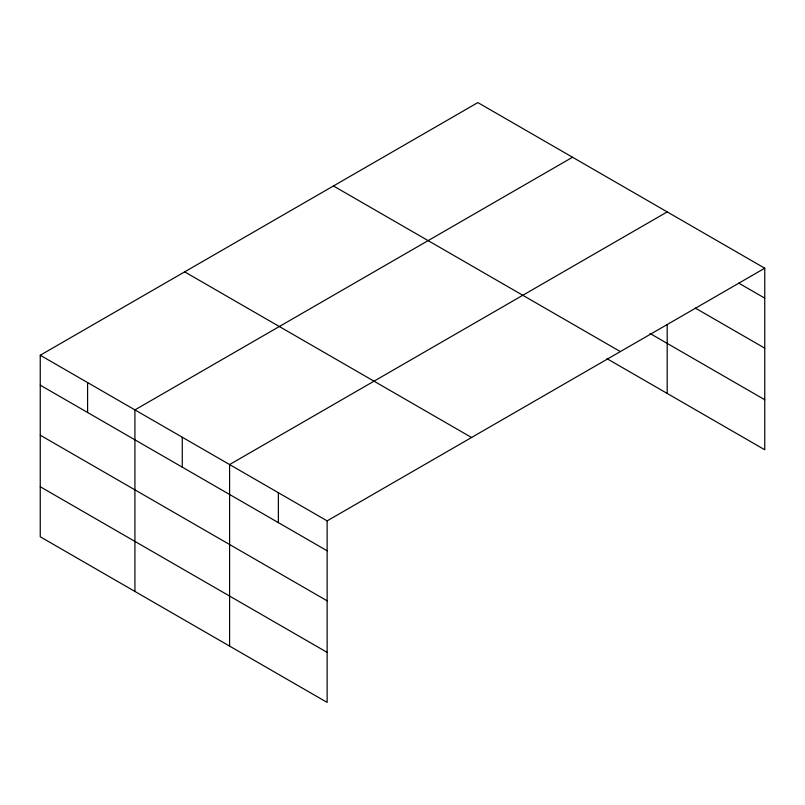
<?xml version="1.0" encoding="UTF-8"?>
<svg xmlns="http://www.w3.org/2000/svg" width="805" height="805" viewBox="0 0 805 805"><rect width="100%" height="100%" fill="white"/><g stroke="black" fill="none" stroke-linecap="round" stroke-linejoin="round"><path stroke-width="1.21" d="M764.75 268.216L477.858 102.587L40.25 355.236L40.25 536.784L327.142 702.413L327.142 520.875L764.75 268.216L764.75 449.764L606.96 358.668M572.536 157.247L134.928 409.896L134.928 591.444M667.204 211.906L229.596 464.555L229.596 646.103M738.738 283.129L764.75 298.142M695.389 308.134L764.75 348.173M649.997 333.471L764.75 399.733M333.451 185.965L620.343 351.594M184.657 271.859L471.549 437.497M40.25 355.236L327.142 520.875M40.25 385.162L327.142 550.791M40.25 435.193L327.142 600.832M40.25 486.743L327.142 652.382M667.204 324.556L667.204 393.444M278.369 492.71L278.369 522.636M182.262 437.226L182.262 467.152M87.584 382.566L87.584 412.492"/></g></svg>
